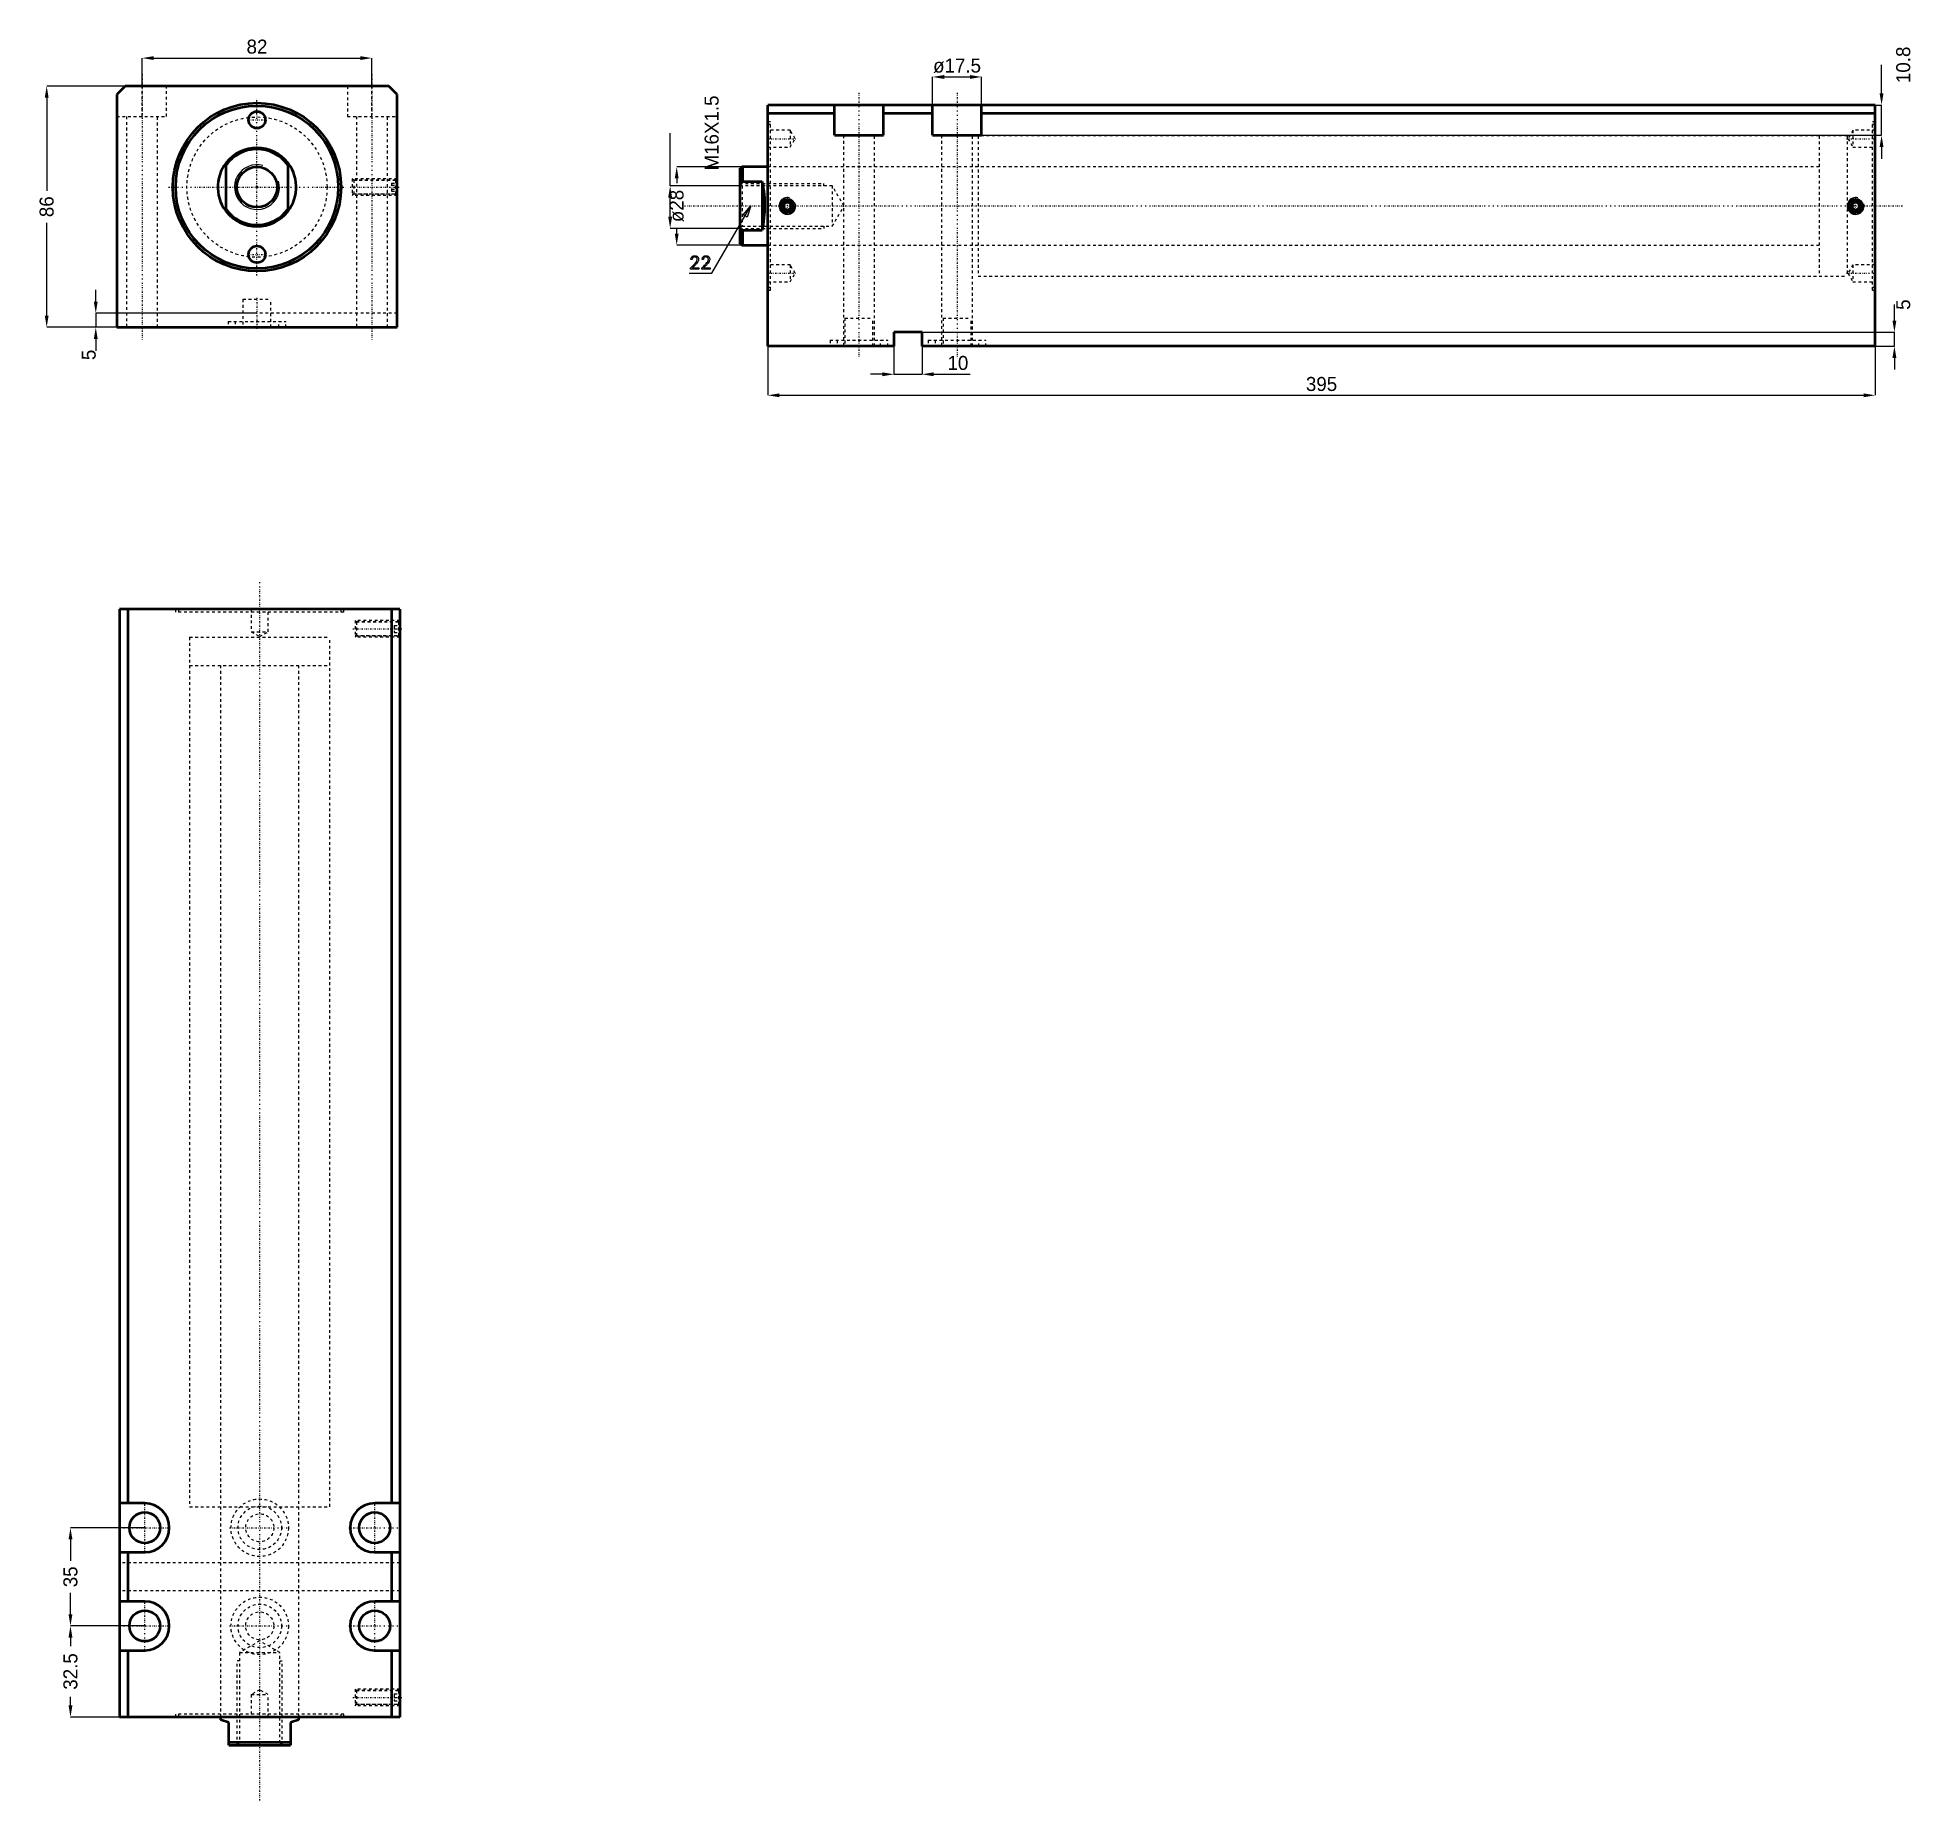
# Model space of a CAD drawing. Header units: millimetres. Extents: x -78 to 590, y -575 to 53.
import ezdxf

# ---------------------------------------------------------------- set-up
doc = ezdxf.new("R2010")
doc.units = ezdxf.units.MM
doc.linetypes.add('Center', pattern=[1.5, 0.45, -0.5, 0.05, -0.5])
doc.linetypes.add('Dashed', pattern=[2, 1, -1])
for name, color, linetype, lineweight in [('2d ConnectionPoints', 7, 'Continuous', 50), ('AM_0', 7, 'Continuous', 50), ('AM_5', 3, 'Continuous', 25), ('AM_7', 7, 'Center', 25), ('AM_9', 6, 'Dashed', 25)]:
    doc.layers.add(name, color=color, linetype=linetype, lineweight=lineweight)
doc.dimstyles.new('ISO-25', dxfattribs={"dimtxt": 2.5, "dimasz": 2.5, "dimexe": 1.25, "dimexo": 0.625, "dimtad": 1, "dimtxsty": 'Standard', "dimcen": 2.5, "dimadec": 0, "dimazin": 0, "dimtfac": 1, "dimtmove": 0, "dimatfit": 3, "dimfxl": 0, "dimarcsym": 0})

# ---------------------------------------------------------------- blocks, each defined once
blk = doc.blocks.new('1_JECX_MF_INLA_50_300_0_rod__0_in_JECX_MF_160_INLA_50_300_0__0')
at = {"layer": 'AM_0'}
for p, q in [((-11, -8.66), (-11, 8.66)), ((11, 8.66), (11, -8.66))]:
    blk.add_line(p, q, dxfattribs=at)
for points in [[(-11, 8.66), (-11.71, 7.67), (-12.34, 6.62), (-12.87, 5.52), (-13.3, 4.38), (-13.63, 3.2), (-13.86, 2), (-13.98, 0.78), (-13.99, -0.44), (-13.9, -1.65), (-13.7, -2.86), (-13.4, -4.04), (-13, -5.2), (-12.5, -6.31), (-11.9, -7.37), (-11.21, -8.38), (-11, -8.66)], [(11, -8.66), (11.71, -7.67), (12.34, -6.62), (12.87, -5.52), (13.3, -4.38), (13.63, -3.2), (13.86, -2), (13.98, -0.78), (13.99, 0.44), (13.9, 1.65), (13.7, 2.86), (13.4, 4.04), (13, 5.2), (12.5, 6.31), (11.9, 7.37), (11.21, 8.38), (11, 8.66)]]:
    blk.add_lwpolyline(points, dxfattribs=at)
blk.add_circle((0, 0), 7.19, dxfattribs=at)
for radius, start, end in [(14, 38.21321, 141.78679), (13.5, 35.43094, 144.56906), (13.5, 215.43094, 324.56906), (14, 218.21321, 321.78679)]:
    blk.add_arc((0, 0), radius, start, end, dxfattribs=at)
at = {"layer": 'AM_5'}
blk.add_arc((0, 0), 8, 75, 15, dxfattribs=at)
blk = doc.blocks.new('2_JECX_MF_EXLA_50_300_0_body__0_in_JECX_MF_160_INLA_50_300_0__0')
at = {"layer": 'AM_0'}
for p, q in [((-47, 36), (-50, 33)), ((47, 36), (-47, 36)), ((50, 33), (47, 36)), ((-50, 33), (-50, -50)), ((50, -50), (50, 33)), ((-50, -50), (50, -50))]:
    blk.add_line(p, q, dxfattribs=at)
for centre, radius in [((0, 0), 30), ((0, 0), 29), ((0, 24), 3), ((0, -24), 3)]:
    blk.add_circle(centre, radius, dxfattribs=at)
at = {"layer": 'AM_5', "linetype": 'Dashed'}
for p, q in [((50, 3), (34, 3)), ((50, -3), (34, -3))]:
    blk.add_line(p, q, dxfattribs=at)
at = {"layer": 'AM_7'}
for p, q in [((-41, 40.3), (-41, -54.3)), ((41, 40.3), (41, -54.3)), ((0, -31.5), (0, 31.5)), ((-3.15, 24), (3.15, 24)), ((-31.5, 0), (31.5, 0)), ((33.2, 0), (50.8, 0)), ((-3.15, -24), (3.15, -24)), ((0, -39.5), (0, -50.5))]:
    blk.add_line(p, q, dxfattribs=at)
at = {"layer": 'AM_9'}
for p, q in [((-41, 25.2), (-41, 36)), ((-32.25, 25.2), (-32.25, 36)), ((32.25, 36), (32.25, 25.2)), ((41, 25.2), (41, 36)), ((-50, 25.2), (-32.25, 25.2)), ((-46.5, 25.2), (-46.5, -50)), ((-35.5, -50), (-35.5, 25.2)), ((32.25, 25.2), (50, 25.2)), ((35.5, 25.2), (35.5, -50)), ((46.5, -50), (46.5, 25.2)), ((34.54, 2.46), (34, 3)), ((34, 3), (34, -3)), ((49.5, 2.4), (34, 2.4)), ((49.46, 2.46), (34.54, 2.46)), ((34.54, 2.46), (34.54, -2.46)), ((48, 1.44), (50, 1.44)), ((48, 1.44), (48, -1.44)), ((48, 0.72), (50, 0.72)), ((50, 3), (49.46, 2.46)), ((49.46, 2.46), (49.46, -2.46)), ((50, 1.9), (49.5, 2.4)), ((49.5, 2.4), (49.5, -2.4)), ((34, -2.4), (49.5, -2.4)), ((34, -3), (34.54, -2.46)), ((34.54, -2.46), (49.46, -2.46)), ((48, -0.72), (50, -0.72)), ((48, -1.44), (50, -1.44)), ((49.46, -2.46), (50, -3)), ((49.5, -2.4), (50, -1.9)), ((-5, -40), (5, -40)), ((-5, -40), (-5, -50)), ((5, -50), (5, -40)), ((50, -45), (-50, -45)), ((-10.25, -47.9), (10.25, -47.9)), ((-10.25, -47.9), (-10.25, -50)), ((-7.75, -47.9), (-7.75, -50)), ((7.75, -50), (7.75, -47.9)), ((10.25, -50), (10.25, -47.9))]:
    blk.add_line(p, q, dxfattribs=at)
blk.add_circle((0, 0), 25, dxfattribs=at)
blk = doc.blocks.new('*D3')
at = {"layer": 'AM_5', "color": 0, "lineweight": -2}
for p, q in [((-41, 36), (-41, 46)), ((-36.83, 46), (36.83, 46)), ((41, 36), (41, 46))]:
    blk.add_line(p, q, dxfattribs=at)
at = {"layer": 'AM_5', "color": 0}
for points in [[(-36.83, 46.69), (-36.83, 45.31), (-41, 46)], [(36.83, 45.31), (36.83, 46.69), (41, 46)]]:
    blk.add_solid(points, dxfattribs=at)
at = {"layer": 'Defpoints', "color": 0}
for p in [(41, 46), (-41, 36), (41, 36)]:
    blk.add_point(p, dxfattribs=at)
at = {"layer": 'AM_5', "color": 0, "insert": (0, 50.05), "char_height": 5, "attachment_point": 5}
blk.add_mtext('82', dxfattribs=at)
blk = doc.blocks.new('*D4')
at = {"layer": 'AM_5', "color": 0, "lineweight": -2}
for p, q in [((-47, 36), (-75, 36)), ((-75, 31.83), (-75, -1.28)), ((-75, -45.83), (-75, -12.72)), ((-50, -50), (-75, -50))]:
    blk.add_line(p, q, dxfattribs=at)
at = {"layer": 'AM_5', "color": 0}
for points in [[(-74.31, 31.83), (-75.69, 31.83), (-75, 36)], [(-75.69, -45.83), (-74.31, -45.83), (-75, -50)]]:
    blk.add_solid(points, dxfattribs=at)
at = {"layer": 'Defpoints', "color": 0}
for p in [(-47, 36), (-75, -50), (-50, -50)]:
    blk.add_point(p, dxfattribs=at)
at = {"layer": 'AM_5', "color": 0, "insert": (-75, -7), "char_height": 5, "attachment_point": 5, "rotation": 90}
blk.add_mtext('86', dxfattribs=at)
blk = doc.blocks.new('*D5')
at = {"layer": 'AM_5', "color": 0, "lineweight": -2}
for p, q in [((-57.5, -40.83), (-57.5, -36.67)), ((0, -45), (-57.5, -45)), ((-57.5, -45), (-57.5, -50)), ((-50, -50), (-57.5, -50)), ((-57.5, -54.17), (-57.5, -58.33))]:
    blk.add_line(p, q, dxfattribs=at)
at = {"layer": 'AM_5', "color": 0}
for points in [[(-58.19, -40.83), (-56.81, -40.83), (-57.5, -45)], [(-56.81, -54.17), (-58.19, -54.17), (-57.5, -50)]]:
    blk.add_solid(points, dxfattribs=at)
at = {"layer": 'Defpoints', "color": 0}
for p in [(0, -45), (-57.5, -50), (-50, -50)]:
    blk.add_point(p, dxfattribs=at)
at = {"layer": 'AM_5', "color": 0, "insert": (-60, -59.83), "char_height": 5, "attachment_point": 5, "rotation": 90}
blk.add_mtext('5', dxfattribs=at)
blk = doc.blocks.new('1_JECX_MF_INLA_50_300_0_rod__0_in_JECX_MF_160_INLA_50_300_0__4')
at = {"layer": 'AM_0'}
for p, q in [((-14, 0), (-14, -1.03)), ((14, -1.03), (14, 0)), ((-11, -2), (-14, -1.03)), ((-11, -10), (-11, -2)), ((14, -1.03), (11, -2)), ((11, -2), (11, -10)), ((-11, -9), (11, -9)), ((-11, -10), (11, -10))]:
    blk.add_line(p, q, dxfattribs=at)
at = {"layer": 'AM_5', "linetype": 'Dashed'}
for p, q in [((-8, -10), (-8, 20)), ((-7.19, 20), (-8, 20)), ((7.19, 20), (8, 20)), ((8, -10), (8, 20))]:
    blk.add_line(p, q, dxfattribs=at)
at = {"layer": 'AM_7'}
blk.add_line((0, -29.75), (0, 404.75), dxfattribs=at)
at = {"layer": 'AM_9'}
for p, q in [((-25, 385), (25, 385)), ((-25, 385), (-25, 375)), ((25, 375), (25, 385)), ((-25, 375), (25, 375)), ((-14, 375), (-14, 0)), ((14, 0), (14, 375)), ((0, 27.15), (-7.19, 23)), ((7.19, 23), (0, 27.15)), ((-7.19, 23), (7.19, 23)), ((-7.19, 23), (-7.19, -9.19)), ((7.19, -9.19), (7.19, 23)), ((-7.19, -9.19), (-8, -10)), ((-7.19, -9.19), (7.19, -9.19)), ((8, -10), (7.19, -9.19))]:
    blk.add_line(p, q, dxfattribs=at)
blk = doc.blocks.new('2_JECX_MF_EXLA_50_300_0_body__0_in_JECX_MF_160_INLA_50_300_0__4')
at = {"layer": 'AM_0'}
for p, q in [((50, 395), (-50, 395)), ((-50, 395), (-50, 0)), ((-47, 395), (-47, 76.25)), ((47, 395), (47, 76.25)), ((50, 395), (50, 0)), ((-41, 76.25), (-50, 76.25)), ((50, 76.25), (41, 76.25)), ((-50, 58.75), (-41, 58.75)), ((-47, 58.75), (-47, 41.25)), ((41, 58.75), (50, 58.75)), ((47, 58.75), (47, 41.25)), ((-41, 41.25), (-50, 41.25)), ((50, 41.25), (41, 41.25)), ((-50, 23.75), (-41, 23.75)), ((-47, 23.75), (-47, 0)), ((41, 23.75), (50, 23.75)), ((47, 23.75), (47, 0)), ((50, 0), (-50, 0))]:
    blk.add_line(p, q, dxfattribs=at)
for centre in [(-41, 67.5), (41, 67.5), (-41, 32.5), (41, 32.5)]:
    blk.add_circle(centre, 5.5, dxfattribs=at)
for centre, start, end in [((-41, 67.5), 270, 90), ((41, 67.5), 90, 270), ((-41, 32.5), 270, 90), ((41, 32.5), 90, 270)]:
    blk.add_arc(centre, 8.75, start, end, dxfattribs=at)
at = {"layer": 'AM_5', "linetype": 'Dashed'}
for p, q in [((50, 391), (34, 391)), ((50, 385), (34, 385)), ((50, 10), (34, 10)), ((50, 4), (34, 4))]:
    blk.add_line(p, q, dxfattribs=at)
at = {"layer": 'AM_7'}
for p, q in [((33.2, 388), (50.8, 388)), ((-41, 58.3125), (-41, 76.6875)), ((41, 58.3125), (41, 76.6875)), ((-50.1875, 67.5), (-31.8125, 67.5)), ((-10.7625, 67.5), (10.7625, 67.5)), ((31.8125, 67.5), (50.1875, 67.5)), ((-41, 23.3125), (-41, 41.6875)), ((41, 23.3125), (41, 41.6875)), ((-50.1875, 32.5), (-31.8125, 32.5)), ((-10.7625, 32.5), (10.7625, 32.5)), ((31.8125, 32.5), (50.1875, 32.5)), ((33.2, 7), (50.8, 7))]:
    blk.add_line(p, q, dxfattribs=at)
at = {"layer": 'AM_9'}
for p, q in [((-30, 395), (-30, 394)), ((-29, 395), (-29, 394)), ((-3, 395), (-3, 387)), ((3, 387), (3, 395)), ((29, 394), (29, 395)), ((30, 394), (30, 395)), ((30, 394), (-30, 394)), ((34, 391), (34, 385)), ((34.5415, 390.4585), (34, 391)), ((49.5, 390.4), (34, 390.4)), ((49.4585, 390.4585), (34.5415, 390.4585)), ((34.5415, 390.4585), (34.5415, 385.5415)), ((48, 389.25), (50, 389.25)), ((48, 389.25), (48, 386.75)), ((48, 388), (50, 388)), ((50, 391), (49.4585, 390.4585)), ((49.4585, 390.4585), (49.4585, 385.5415)), ((49.5, 390.4), (49.5, 385.6)), ((50, 389.9), (49.5, 390.4)), ((-25, 385), (25, 385)), ((-25, 385), (-25, 75)), ((-3, 387), (0, 385.2679)), ((-3, 387), (3, 387)), ((0, 385.2679), (3, 387)), ((25, 75), (25, 385)), ((34, 385.6), (49.5, 385.6)), ((34, 385), (34.5415, 385.5415)), ((34.5415, 385.5415), (49.4585, 385.5415)), ((48, 386.75), (50, 386.75)), ((49.4585, 385.5415), (50, 385)), ((49.5, 385.6), (50, 386.1)), ((-25, 75), (25, 75)), ((-14, 75), (-14, 0)), ((14, 0), (14, 75)), ((50, 55), (-50, 55)), ((50, 45), (-50, 45)), ((0, 9.7321), (-3, 8)), ((-3, 8), (3, 8)), ((-3, 8), (-3, 0)), ((3, 8), (0, 9.7321)), ((3, 0), (3, 8)), ((34, 10), (34, 4)), ((34.5415, 9.4585), (34, 10)), ((49.5, 9.4), (34, 9.4)), ((49.4585, 9.4585), (34.5415, 9.4585)), ((34.5415, 9.4585), (34.5415, 4.5415)), ((48, 8.25), (50, 8.25)), ((48, 8.25), (48, 5.75)), ((48, 7), (50, 7)), ((50, 10), (49.4585, 9.4585)), ((49.4585, 9.4585), (49.4585, 4.5415)), ((50, 8.9), (49.5, 9.4)), ((49.5, 9.4), (49.5, 4.6)), ((30, 1), (-30, 1)), ((-30, 1), (-30, 0)), ((-29, 1), (-29, 0)), ((29, 0), (29, 1)), ((30, 0), (30, 1)), ((34, 4.6), (49.5, 4.6)), ((34, 4), (34.5415, 4.5415)), ((34.5415, 4.5415), (49.4585, 4.5415)), ((48, 5.75), (50, 5.75)), ((49.4585, 4.5415), (50, 4)), ((49.5, 4.6), (50, 5.1))]:
    blk.add_line(p, q, dxfattribs=at)
for centre, radius in [((0, 67.5), 10.25), ((0, 67.5), 7.75), ((0, 67.5), 5), ((0, 32.5), 10.25), ((0, 32.5), 7.75), ((0, 32.5), 5)]:
    blk.add_circle(centre, radius, dxfattribs=at)
blk = doc.blocks.new('*D11')
at = {"layer": 'AM_5', "color": 0, "lineweight": -2}
for p, q in [((-40.02, -478.03), (-66.52, -478.03)), ((-66.52, -482.2), (-66.52, -489.86)), ((-66.52, -508.86), (-66.52, -501.2)), ((-40.02, -513.03), (-66.52, -513.03))]:
    blk.add_line(p, q, dxfattribs=at)
at = {"layer": 'AM_5', "color": 0}
for points in [[(-67.21, -482.2), (-65.82, -482.2), (-66.52, -478.03)], [(-67.21, -508.86), (-65.82, -508.86), (-66.52, -513.03)]]:
    blk.add_solid(points, dxfattribs=at)
at = {"layer": 'Defpoints', "color": 0}
for p in [(-66.52, -478.03), (-40.02, -478.03), (-40.02, -513.03)]:
    blk.add_point(p, dxfattribs=at)
at = {"layer": 'AM_5', "color": 0, "insert": (-66.52, -495.53), "char_height": 5, "attachment_point": 5, "rotation": 90}
blk.add_mtext('35', dxfattribs=at)
blk = doc.blocks.new('*D12')
at = {"layer": 'AM_5', "color": 0, "lineweight": -2}
for p, q in [((-40.02, -513.03), (-66.52, -513.03)), ((-66.52, -517.2), (-66.52, -520.28)), ((-66.52, -541.36), (-66.52, -538.28)), ((-49.02, -545.53), (-66.52, -545.53))]:
    blk.add_line(p, q, dxfattribs=at)
at = {"layer": 'AM_5', "color": 0}
for points in [[(-67.21, -517.2), (-65.82, -517.2), (-66.52, -513.03)], [(-67.21, -541.36), (-65.82, -541.36), (-66.52, -545.53)]]:
    blk.add_solid(points, dxfattribs=at)
at = {"layer": 'Defpoints', "color": 0}
for p in [(-40.02, -513.03), (-66.52, -545.53), (-49.02, -545.53)]:
    blk.add_point(p, dxfattribs=at)
at = {"layer": 'AM_5', "color": 0, "insert": (-66.52, -529.28), "char_height": 5, "attachment_point": 5, "rotation": 90}
blk.add_mtext('32.5', dxfattribs=at)
blk = doc.blocks.new('1_JECX_MF_INLA_50_300_0_rod__0_in_JECX_MF_160_INLA_50_300_0__2')
at = {"layer": 'AM_0'}
for p, q in [((-9, 14), (-10, 13.5)), ((-10, 13.5), (-10, -13.5)), ((0, 14), (-9, 14)), ((-9, 14), (-9, 8.66)), ((-9, 8.66), (-10, 7.83)), ((-2, 8.66), (-9, 8.66)), ((-2, 8.66), (-2, -8.66)), ((-9, -8.66), (-2, -8.66)), ((-9, -8.66), (-9, -14)), ((-10, -13.5), (-9, -14)), ((-9, -14), (0, -14))]:
    blk.add_line(p, q, dxfattribs=at)
for points in [[(-2, -8.66), (-1.77, -7.67), (-1.57, -6.62), (-1.39, -5.52), (-1.25, -4.38), (-1.15, -3.2), (-1.07, -2), (-1.03, -0.78), (-1.03, 0.44), (-1.06, 1.65), (-1.12, 2.86), (-1.22, 4.04), (-1.35, 5.2), (-1.51, 6.31), (-1.71, 7.37), (-1.93, 8.38), (-2, 8.66)], [(-10, -7.83), (-9.96, -7.86), (-9, -8.66)]]:
    blk.add_lwpolyline(points, dxfattribs=at)
at = {"layer": 'AM_5', "linetype": 'Dashed'}
for p, q in [((-10, 8), (20, 8)), ((20, 7.19), (20, 8)), ((-10, -8), (20, -8)), ((20, -7.19), (20, -8))]:
    blk.add_line(p, q, dxfattribs=at)
at = {"layer": 'AM_7'}
blk.add_line((-29.75, 0), (404.75, 0), dxfattribs=at)
at = {"layer": 'AM_9'}
for p, q in [((385, 25), (375, 25)), ((375, 25), (375, -25)), ((385, 25), (385, -25)), ((375, 14), (0, 14)), ((-9.19, 7.19), (-10, 8)), ((23, 7.19), (-9.19, 7.19)), ((-9.19, 7.19), (-9.19, -7.19)), ((27.15, 0), (23, 7.19)), ((23, 7.19), (23, -7.19)), ((23, -7.19), (27.15, 0)), ((-10, -8), (-9.19, -7.19)), ((-9.19, -7.19), (23, -7.19)), ((0, -14), (375, -14)), ((375, -25), (385, -25))]:
    blk.add_line(p, q, dxfattribs=at)
blk = doc.blocks.new('2_JECX_MF_EXLA_50_300_0_body__0_in_JECX_MF_160_INLA_50_300_0__2')
at = {"layer": 'AM_0'}
for p, q in [((0, -50), (0, 36)), ((395, 36), (0, 36)), ((23.75, 25.2), (23.75, 36)), ((41.25, 25.2), (41.25, 36)), ((58.75, 25.2), (58.75, 36)), ((76.25, 25.2), (76.25, 36)), ((395, -50), (395, 36)), ((23.75, 33), (0, 33)), ((58.75, 33), (41.25, 33)), ((395, 33), (76.25, 33)), ((23.75, 25.2), (41.25, 25.2)), ((58.75, 25.2), (76.25, 25.2)), ((7, 1.44), (5.75, 0.72)), ((5.75, 0.72), (5.75, -0.72)), ((8.25, 0.72), (7, 1.44)), ((8.25, -0.72), (8.25, 0.72)), ((388, 1.44), (386.75, 0.72)), ((386.75, 0.72), (386.75, -0.72)), ((389.25, 0.72), (388, 1.44)), ((389.25, -0.72), (389.25, 0.72)), ((5.75, -0.72), (7, -1.44)), ((7, -1.44), (8.25, -0.72)), ((386.75, -0.72), (388, -1.44)), ((388, -1.44), (389.25, -0.72)), ((55, -45), (45, -45)), ((45, -45), (45, -50)), ((55, -50), (55, -45)), ((45, -50), (0, -50)), ((395, -50), (55, -50))]:
    blk.add_line(p, q, dxfattribs=at)
for centre, radius in [((7, 0), 2.46), ((7, 0), 2.4), ((7, 0), 1.9), ((388, 0), 2.46), ((388, 0), 2.4), ((388, 0), 1.9)]:
    blk.add_circle(centre, radius, dxfattribs=at)
at = {"layer": 'AM_5'}
for centre in [(7, 0), (388, 0)]:
    blk.add_arc(centre, 3, 75, 15, dxfattribs=at)
at = {"layer": 'AM_7'}
for p, q in [((32.5, 40.3), (32.5, -54.3)), ((67.5, 40.3), (67.5, -54.3)), ((-0.49, 24), (10.22, 24)), ((384.78, 24), (395.49, 24)), ((7, -3.15), (7, 3.15)), ((388, -3.15), (388, 3.15)), ((-0.49, -24), (10.22, -24)), ((384.78, -24), (395.49, -24))]:
    blk.add_line(p, q, dxfattribs=at)
at = {"layer": 'AM_9'}
for p, q in [((1, 30), (0, 30)), ((1, 29), (0, 29)), ((8, 27), (0, 27)), ((1, -30), (1, 30)), ((9.73, 24), (8, 27)), ((8, 27), (8, 21)), ((387, 27), (385.27, 24)), ((395, 27), (387, 27)), ((387, 27), (387, 21)), ((394, -30), (394, 30)), ((395, 30), (394, 30)), ((395, 29), (394, 29)), ((0, 21), (8, 21)), ((8, 21), (9.73, 24)), ((27, 25.2), (27, -50)), ((38, -50), (38, 25.2)), ((62, 25.2), (62, -50)), ((73, -50), (73, 25.2)), ((385, 25), (75, 25)), ((75, 25), (75, -25)), ((385, 25), (385, -25)), ((385.27, 24), (387, 21)), ((387, 21), (395, 21)), ((75, 14), (0, 14)), ((0, -14), (75, -14)), ((8, -21), (0, -21)), ((9.73, -24), (8, -21)), ((8, -21), (8, -27)), ((8, -27), (9.73, -24)), ((75, -25), (385, -25)), ((387, -21), (385.27, -24)), ((385.27, -24), (387, -27)), ((395, -21), (387, -21)), ((387, -21), (387, -27)), ((0, -27), (8, -27)), ((0, -29), (1, -29)), ((0, -30), (1, -30)), ((387, -27), (395, -27)), ((394, -29), (395, -29)), ((394, -30), (395, -30)), ((27.5, -40), (37.5, -40)), ((27.5, -40), (27.5, -50)), ((37.5, -50), (37.5, -40)), ((62.5, -40), (72.5, -40)), ((62.5, -40), (62.5, -50)), ((72.5, -50), (72.5, -40)), ((22.25, -47.9), (42.75, -47.9)), ((22.25, -47.9), (22.25, -50)), ((24.75, -47.9), (24.75, -50)), ((40.25, -50), (40.25, -47.9)), ((42.75, -50), (42.75, -47.9)), ((57.25, -47.9), (77.75, -47.9)), ((57.25, -47.9), (57.25, -50)), ((59.75, -47.9), (59.75, -50)), ((75.25, -50), (75.25, -47.9)), ((77.75, -50), (77.75, -47.9))]:
    blk.add_line(p, q, dxfattribs=at)
blk = doc.blocks.new('*D23')
at = {"layer": 'AM_5', "color": 0, "lineweight": -2}
for p, q in [((240.95, 29.26), (240.95, 39.26)), ((245.12, 39.26), (254.29, 39.26)), ((258.45, 29.26), (258.45, 39.26))]:
    blk.add_line(p, q, dxfattribs=at)
at = {"layer": 'AM_5', "color": 0}
for points in [[(245.12, 39.95), (245.12, 38.57), (240.95, 39.26)], [(254.29, 39.95), (254.29, 38.57), (258.45, 39.26)]]:
    blk.add_solid(points, dxfattribs=at)
at = {"layer": 'Defpoints', "color": 0}
for p in [(258.45, 39.26), (240.95, 29.26), (258.45, 29.26)]:
    blk.add_point(p, dxfattribs=at)
at = {"layer": 'AM_5', "color": 0, "insert": (249.7, 43.26), "char_height": 5, "attachment_point": 5}
blk.add_mtext('ø17.5', dxfattribs=at)
blk = doc.blocks.new('*D24')
at = {"layer": 'AM_5', "color": 0, "lineweight": -2}
for p, q in [((579.45, 33.43), (579.45, 43.59)), ((258.45, 29.26), (579.45, 29.26)), ((579.45, 18.46), (579.45, 29.26)), ((258.45, 18.46), (579.45, 18.46)), ((579.45, 14.29), (579.45, 10.13))]:
    blk.add_line(p, q, dxfattribs=at)
at = {"layer": 'AM_5', "color": 0}
for points in [[(578.76, 33.43), (580.15, 33.43), (579.45, 29.26)], [(578.76, 14.29), (580.15, 14.29), (579.45, 18.46)]]:
    blk.add_solid(points, dxfattribs=at)
at = {"layer": 'Defpoints', "color": 0}
for p in [(258.45, 29.26), (579.45, 29.26), (258.45, 18.46)]:
    blk.add_point(p, dxfattribs=at)
at = {"layer": 'AM_5', "color": 0, "insert": (587.2, 43.59), "char_height": 5, "attachment_point": 5, "rotation": 90}
blk.add_mtext('10.8', dxfattribs=at)
blk = doc.blocks.new('*D25')
at = {"layer": 'AM_5', "color": 0, "lineweight": -2}
for p, q in [((182.2, -56.74), (182.2, -74.24)), ((577.2, -56.74), (577.2, -74.24)), ((186.37, -74.24), (573.04, -74.24))]:
    blk.add_line(p, q, dxfattribs=at)
at = {"layer": 'AM_5', "color": 0}
for points in [[(186.37, -73.55), (186.37, -74.93), (182.2, -74.24)], [(573.04, -73.55), (573.04, -74.93), (577.2, -74.24)]]:
    blk.add_solid(points, dxfattribs=at)
at = {"layer": 'Defpoints', "color": 0}
for p in [(182.2, -56.74), (577.2, -56.74), (577.2, -74.24)]:
    blk.add_point(p, dxfattribs=at)
at = {"layer": 'AM_5', "color": 0, "insert": (379.7, -70.24), "char_height": 5, "attachment_point": 5}
blk.add_mtext('395', dxfattribs=at)
blk = doc.blocks.new('*D26')
at = {"layer": 'AM_5', "color": 0, "lineweight": -2}
for p, q in [((173.2, 7.26), (149.7, 7.26)), ((149.7, 3.09), (149.7, 1.43)), ((149.7, -16.57), (149.7, -14.91)), ((173.2, -20.74), (149.7, -20.74))]:
    blk.add_line(p, q, dxfattribs=at)
at = {"layer": 'AM_5', "color": 0}
for points in [[(149.01, 3.09), (150.4, 3.09), (149.7, 7.26)], [(149.01, -16.57), (150.4, -16.57), (149.7, -20.74)]]:
    blk.add_solid(points, dxfattribs=at)
at = {"layer": 'Defpoints', "color": 0}
for p in [(149.7, 7.26), (173.2, 7.26), (173.2, -20.74)]:
    blk.add_point(p, dxfattribs=at)
at = {"layer": 'AM_5', "color": 0, "insert": (149.7, -6.74), "char_height": 5, "attachment_point": 5, "rotation": 90}
blk.add_mtext('ø28', dxfattribs=at)
blk = doc.blocks.new('*D27')
at = {"layer": 'AM_5', "color": 0, "lineweight": -2}
for p, q in [((227.2, -51.74), (227.2, -66.74)), ((237.2, -56.74), (237.2, -66.74)), ((223.04, -66.74), (218.87, -66.74)), ((227.2, -66.74), (237.2, -66.74)), ((241.37, -66.74), (254.42, -66.74))]:
    blk.add_line(p, q, dxfattribs=at)
at = {"layer": 'AM_5', "color": 0}
for points in [[(223.04, -66.05), (223.04, -67.43), (227.2, -66.74)], [(241.37, -66.05), (241.37, -67.43), (237.2, -66.74)]]:
    blk.add_solid(points, dxfattribs=at)
at = {"layer": 'Defpoints', "color": 0}
for p in [(227.2, -51.74), (237.2, -56.74), (237.2, -66.74)]:
    blk.add_point(p, dxfattribs=at)
at = {"layer": 'AM_5', "color": 0, "insert": (250, -62.74), "char_height": 5, "attachment_point": 5}
blk.add_mtext('10', dxfattribs=at)
blk = doc.blocks.new('*D28')
at = {"layer": 'AM_5', "color": 0, "lineweight": -2}
for p, q in [((584.04, -47.57), (584.04, -41.91)), ((227.2, -51.74), (584.04, -51.74)), ((584.04, -56.74), (584.04, -51.74)), ((237.2, -56.74), (584.04, -56.74)), ((584.04, -60.91), (584.04, -65.07))]:
    blk.add_line(p, q, dxfattribs=at)
at = {"layer": 'AM_5', "color": 0}
for points in [[(583.34, -47.57), (584.73, -47.57), (584.04, -51.74)], [(583.34, -60.91), (584.73, -60.91), (584.04, -56.74)]]:
    blk.add_solid(points, dxfattribs=at)
at = {"layer": 'Defpoints', "color": 0}
for p in [(227.2, -51.74), (237.2, -56.74), (584.04, -56.74)]:
    blk.add_point(p, dxfattribs=at)
at = {"layer": 'AM_5', "color": 0, "insert": (587.2, -41.91), "char_height": 5, "attachment_point": 5, "rotation": 90}
blk.add_mtext('5', dxfattribs=at)
blk = doc.blocks.new('*D29')
at = {"layer": 'AM_5', "color": 0, "lineweight": -2}
for p, q in [((147.37, 0.45), (147.37, 19.28)), ((173.01, 0.45), (147.37, 0.45)), ((147.37, -10.57), (147.37, -3.72)), ((172.2, -14.74), (147.37, -14.74))]:
    blk.add_line(p, q, dxfattribs=at)
at = {"layer": 'AM_5', "color": 0}
for points in [[(146.68, -3.72), (148.06, -3.72), (147.37, 0.45)], [(146.68, -10.57), (148.06, -10.57), (147.37, -14.74)]]:
    blk.add_solid(points, dxfattribs=at)
at = {"layer": 'Defpoints', "color": 0}
for p in [(173.01, 0.45), (147.37, -14.74), (172.2, -14.74)]:
    blk.add_point(p, dxfattribs=at)
at = {"layer": 'AM_5', "color": 0, "insert": (162.2, 19.28), "char_height": 5, "attachment_point": 5, "rotation": 90}
blk.add_mtext('M16X1.5', dxfattribs=at)

msp = doc.modelspace()

# ---------------------------------------------------------------- linework, layer by layer
at = {"layer": '2d ConnectionPoints'}
for p in [(0, 0), (182.203, -6.74), (0.982, -545.53)]:
    msp.add_point(p, dxfattribs=at)
at = {"layer": 'AM_5'}
for p, q in [((162.203, -30.74), (176.203, -6.74)), ((154.203, -30.74), (162.203, -30.74))]:
    msp.add_line(p, q, dxfattribs=at)
for points in [[(176.203, -6.74), (174.823, -10.759), (173.384, -9.919), (176.203, -6.74)], [(154.85, -28.629), (154.85, -28.629), (155.064, -28.433), (155.369, -28.147), (155.369, -28.147), (155.655, -27.87), (155.834, -27.691), (155.834, -27.691), (156.007, -27.51), (156.254, -27.226), (156.254, -27.226), (156.486, -26.926), (156.634, -26.718), (156.634, -26.718), (156.764, -26.51), (156.904, -26.214), (156.904, -26.214), (156.98, -25.937), (156.995, -25.762), (156.995, -25.762), (156.99, -25.664), (156.967, -25.526), (156.967, -25.526), (156.924, -25.397), (156.884, -25.317), (156.884, -25.317), (156.837, -25.242), (156.753, -25.144), (156.753, -25.144), (156.654, -25.061), (156.58, -25.015), (156.58, -25.015), (156.501, -24.976), (156.375, -24.934), (156.375, -24.934), (156.241, -24.912), (156.146, -24.907), (156.146, -24.907), (156.042, -24.912), (155.895, -24.935), (155.895, -24.935), (155.757, -24.978), (155.672, -25.018), (155.672, -25.018), (155.592, -25.066), (155.487, -25.153), (155.487, -25.153), (155.397, -25.258), (155.347, -25.338), (155.347, -25.338), (155.305, -25.425), (155.259, -25.567), (155.259, -25.567), (155.235, -25.722), (155.23, -25.834), (154.742, -25.834), (154.742, -25.834), (154.75, -25.667), (154.79, -25.435), (154.79, -25.435), (154.863, -25.224), (154.931, -25.096), (154.931, -25.096), (155.012, -24.978), (155.152, -24.824), (155.152, -24.824), (155.317, -24.697), (155.44, -24.628), (155.44, -24.628), (155.57, -24.57), (155.776, -24.508), (155.776, -24.508), (155.994, -24.475), (156.146, -24.469), (156.146, -24.469), (156.289, -24.475), (156.495, -24.506), (156.495, -24.506), (156.692, -24.564), (156.819, -24.618), (156.819, -24.618), (156.939, -24.683), (157.1, -24.802), (157.1, -24.802), (157.238, -24.947), (157.318, -25.057), (157.318, -25.057), (157.385, -25.177), (157.458, -25.372), (157.458, -25.372), (157.497, -25.586), (157.505, -25.739), (157.505, -25.739), (157.494, -25.913), (157.436, -26.179), (157.436, -26.179), (157.328, -26.453), (157.229, -26.64), (157.229, -26.64), (157.114, -26.825), (156.929, -27.094), (156.929, -27.094), (156.727, -27.351), (156.584, -27.515), (156.584, -27.515), (156.429, -27.683), (156.169, -27.954), (156.169, -27.954), (155.876, -28.249), (155.662, -28.46), (155.318, -28.798), (157.645, -28.801), (157.645, -29.24), (154.677, -29.24), (154.677, -28.785), (154.85, -28.629)], [(158.85, -28.629), (158.85, -28.629), (159.064, -28.433), (159.369, -28.147), (159.369, -28.147), (159.655, -27.87), (159.834, -27.691), (159.834, -27.691), (160.007, -27.51), (160.254, -27.226), (160.254, -27.226), (160.486, -26.926), (160.634, -26.718), (160.634, -26.718), (160.764, -26.51), (160.904, -26.214), (160.904, -26.214), (160.98, -25.937), (160.995, -25.762), (160.995, -25.762), (160.99, -25.664), (160.967, -25.526), (160.967, -25.526), (160.924, -25.397), (160.884, -25.317), (160.884, -25.317), (160.837, -25.242), (160.753, -25.144), (160.753, -25.144), (160.654, -25.061), (160.58, -25.015), (160.58, -25.015), (160.501, -24.976), (160.375, -24.934), (160.375, -24.934), (160.241, -24.912), (160.146, -24.907), (160.146, -24.907), (160.042, -24.912), (159.895, -24.935), (159.895, -24.935), (159.757, -24.978), (159.672, -25.018), (159.672, -25.018), (159.592, -25.066), (159.487, -25.153), (159.487, -25.153), (159.397, -25.258), (159.347, -25.338), (159.347, -25.338), (159.305, -25.425), (159.259, -25.567), (159.259, -25.567), (159.235, -25.722), (159.23, -25.834), (158.742, -25.834), (158.742, -25.834), (158.75, -25.667), (158.79, -25.435), (158.79, -25.435), (158.863, -25.224), (158.931, -25.096), (158.931, -25.096), (159.012, -24.978), (159.152, -24.824), (159.152, -24.824), (159.317, -24.697), (159.44, -24.628), (159.44, -24.628), (159.57, -24.57), (159.776, -24.508), (159.776, -24.508), (159.994, -24.475), (160.146, -24.469), (160.146, -24.469), (160.289, -24.475), (160.495, -24.506), (160.495, -24.506), (160.692, -24.564), (160.819, -24.618), (160.819, -24.618), (160.939, -24.683), (161.1, -24.802), (161.1, -24.802), (161.238, -24.947), (161.318, -25.057), (161.318, -25.057), (161.385, -25.177), (161.458, -25.372), (161.458, -25.372), (161.497, -25.586), (161.505, -25.739), (161.505, -25.739), (161.494, -25.913), (161.436, -26.179), (161.436, -26.179), (161.328, -26.453), (161.229, -26.64), (161.229, -26.64), (161.114, -26.825), (160.929, -27.094), (160.929, -27.094), (160.727, -27.351), (160.584, -27.515), (160.584, -27.515), (160.429, -27.683), (160.169, -27.954), (160.169, -27.954), (159.876, -28.249), (159.662, -28.46), (159.318, -28.798), (161.645, -28.801), (161.645, -29.24), (158.677, -29.24), (158.677, -28.785), (158.85, -28.629)]]:
    msp.add_lwpolyline(points, dxfattribs=at)

# ---------------------------------------------------------------- block references
for name, p in [('2_JECX_MF_EXLA_50_300_0_body__0_in_JECX_MF_160_INLA_50_300_0__0', (0, 0)), ('2_JECX_MF_EXLA_50_300_0_body__0_in_JECX_MF_160_INLA_50_300_0__2', (182.203, -6.74)), ('1_JECX_MF_INLA_50_300_0_rod__0_in_JECX_MF_160_INLA_50_300_0__0', (0, 0)), ('1_JECX_MF_INLA_50_300_0_rod__0_in_JECX_MF_160_INLA_50_300_0__2', (182.203, -6.74)), ('1_JECX_MF_INLA_50_300_0_rod__0_in_JECX_MF_160_INLA_50_300_0__4', (0.982, -545.53)), ('2_JECX_MF_EXLA_50_300_0_body__0_in_JECX_MF_160_INLA_50_300_0__4', (0.982, -545.53))]:
    msp.add_blockref(name, p)

# ---------------------------------------------------------------- dimensions: what is measured, and where the dimension line sits
for base, p1, p2, text, picture, middle in [((41, 46), (-41, 36), (41, 36), '82', '*D3', (0, 46)), ((258.453, 39.26), (240.953, 29.26), (258.453, 29.26), 'ø17.5', '*D23', (249.703, 39.26)), ((237.203, -66.74), (227.203, -51.74), (237.203, -56.74), '10', '*D27', (250.002, -66.74)), ((577.203, -74.24), (182.203, -56.74), (577.203, -56.74), '395', '*D25', (379.703, -74.24))]:
    dim = msp.add_linear_dim(base=base, p1=p1, p2=p2, text=text, dimstyle='ISO-25', override={"dimtxt": 5, "dimasz": 4.166667, "dimexe": 0, "dimexo": 0, "dimgap": 1.5}, dxfattribs=at)
    dim.commit()
    dim.dimension.update_dxf_attribs({"geometry": picture, "text_midpoint": middle, "dimtype": 160})
for base, p1, p2, text, picture, middle in [((579.453, 29.26), (258.453, 18.46), (258.453, 29.26), '10.8', '*D24', (587.203, 43.594)), ((-75, -50), (-47, 36), (-50, -50), '86', '*D4', (-75, -7)), ((147.37, -14.74), (173.015, 0.448), (172.203, -14.74), 'M16X1.5', '*D29', (162.203, 19.282)), ((149.703, 7.26), (173.203, -20.74), (173.203, 7.26), 'ø28', '*D26', (149.703, -6.74)), ((-57.5, -50), (0, -45), (-50, -50), '5', '*D5', (-60, -59.833)), ((584.036, -56.74), (227.203, -51.74), (237.203, -56.74), '5', '*D28', (587.203, -41.906)), ((-66.518, -478.03), (-40.018, -513.03), (-40.018, -478.03), '35', '*D11', (-66.518, -495.53)), ((-66.518, -545.53), (-40.018, -513.03), (-49.018, -545.53), '32.5', '*D12', (-66.518, -529.28))]:
    dim = msp.add_linear_dim(base=base, p1=p1, p2=p2, angle=90, text=text, dimstyle='ISO-25', override={"dimtxt": 5, "dimasz": 4.166667, "dimexe": 0, "dimexo": 0, "dimgap": 1.5}, dxfattribs=at)
    dim.commit()
    dim.dimension.update_dxf_attribs({"geometry": picture, "text_midpoint": middle, "dimtype": 160, "text_rotation": 90})

doc.saveas('drawing.dxf')
